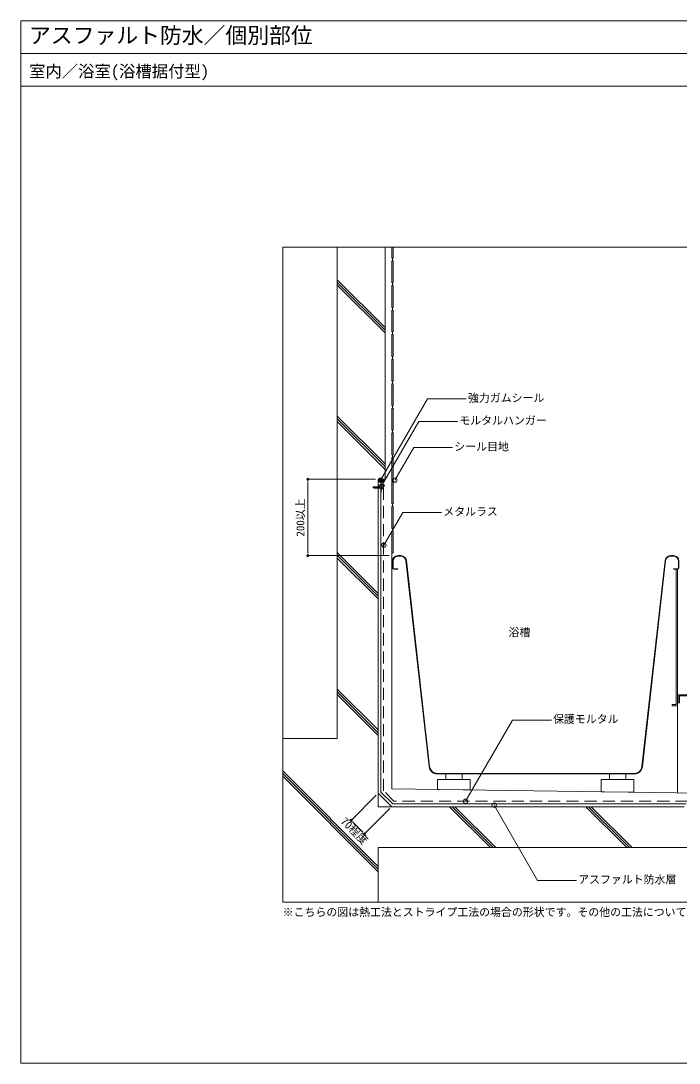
# Model space of a CAD drawing. Units: millimetres, scale not verified. Extents: x -2760 to 2760, y -1910 to 1910.
# Drawn here: x -2760 to -347, y -1910 to 1910 of the extents above; entities that cross this region are included whole.
import ezdxf
from ezdxf.enums import TextEntityAlignment as Align

# ---------------------------------------------------------------- set-up
doc = ezdxf.new("R2010")
doc.units = ezdxf.units.MM
doc.header["$LTSCALE"] = 7
doc.linetypes.add('USER1', pattern=[9.525, 6.35, -3.175])
for name, color, linetype, lineweight in [('0-0_0', 7, 'Continuous', 9), ('0-1_HATCH', 9, 'Continuous', 18), ('0-3_KUTAI', 3, 'Continuous', 18), ('0-4_BOUSUI', 1, 'Continuous', 18), ('0-5_MOJI', 7, 'Continuous', 18), ('0-6_sunpo', 7, 'Continuous', 18), ('0-7_KANAMONO_SCREW', 4, 'Continuous', 18), ('0-8_KANAMONO', 4, 'Continuous', 18), ('0-A_SIAGE', 4, 'Continuous', 18), ('0-B_ZATU', 6, 'Continuous', 18), ('0-C_WAKU', 7, 'Continuous', 18)]:
    doc.layers.add(name, color=color, linetype=linetype, lineweight=lineweight)
doc.styles.add('ＭＳ ゴシック', font='')
doc.styles.get('ＭＳ ゴシック').set_extended_font_data('MS Gothic')

# ---------------------------------------------------------------- blocks, each defined once
blk = doc.blocks.new('_DOT')
at = {"layer": '0-0_0'}
for p, q in [((-0.5, 0), (-1, 0)), ((0.25, 0), (-0.25, 0))]:
    blk.add_line(p, q, dxfattribs=at)
blk.add_circle((0, 0), 0.25, dxfattribs=at)

msp = doc.modelspace()

# ---------------------------------------------------------------- linework, layer by layer
at = {"layer": '0-0_0', "lineweight": 18}
msp.add_line((-2759.789, 1790.146), (2760.211, 1790.146), dxfattribs=at)
msp.add_lwpolyline([(-1799.789, -1319.854), (1800.211, -1319.854), (1800.211, 1080.146), (-1799.789, 1080.146)], close=True, dxfattribs=at)
at = {"layer": '0-1_HATCH'}
for p, q in [((-1424.789, 786.333), (-1599.789, 961.333)), ((-1424.789, 776.333), (-1599.789, 951.333)), ((-1424.789, 766.333), (-1599.789, 941.333)), ((-1424.789, 286.333), (-1599.789, 461.333)), ((-1424.789, 276.333), (-1599.789, 451.333)), ((-1424.789, 266.333), (-1599.789, 441.333)), ((-1449.789, 227.546), (-1447.19, 230.146)), ((-1449.789, 223.056), (-1442.7, 230.146)), ((-1438.509, 220.146), (-1448.509, 230.146)), ((-1448.21, 220.146), (-1438.21, 230.146)), ((-1434.019, 220.146), (-1444.019, 230.146)), ((-1443.72, 220.146), (-1433.72, 230.146)), ((-1429.961, 220.578), (-1439.529, 230.146)), ((-1439.23, 220.146), (-1430.066, 229.31)), ((-1430.759, 225.866), (-1435.039, 230.146)), ((-1429.972, 229.569), (-1430.549, 230.146)), ((-1399.789, 228.155), (-1397.799, 230.146)), ((-1395.48, 226.508), (-1399.118, 230.146)), ((-1442.999, 220.146), (-1449.789, 226.936)), ((-1447.49, 220.146), (-1449.789, 222.446)), ((-1434.74, 220.146), (-1430.747, 224.138)), ((-1430.249, 220.146), (-1429.922, 220.474)), ((-1399.789, 223.665), (-1395.262, 228.193)), ((-1395.191, 221.728), (-1399.789, 226.327)), ((-1398.098, 220.146), (-1399.789, 221.837)), ((-1398.819, 220.146), (-1395.456, 223.508)), ((-1449.789, -188.667), (-1599.789, -38.667)), ((-1449.789, -198.667), (-1599.789, -48.667)), ((-1449.789, -208.667), (-1599.789, -58.667)), ((-1449.789, -688.667), (-1599.789, -538.667)), ((-1449.789, -698.667), (-1599.789, -548.667)), ((-1449.789, -708.667), (-1599.789, -558.667)), ((-1449.789, -1188.667), (-1799.789, -838.667)), ((-1449.789, -1198.667), (-1799.789, -848.667)), ((-1449.789, -1208.667), (-1799.789, -858.667)), ((-1038.602, -1119.854), (-1188.602, -969.854)), ((-1028.602, -1119.854), (-1178.602, -969.854)), ((-1018.602, -1119.854), (-1168.602, -969.854)), ((-538.602, -1119.854), (-688.602, -969.854)), ((-528.602, -1119.854), (-678.602, -969.854)), ((-518.602, -1119.854), (-668.602, -969.854))]:
    msp.add_line(p, q, dxfattribs=at)
at = {"layer": '0-3_KUTAI'}
for p, q in [((-1449.789, -969.854), (-1449.789, 230.146)), ((-1399.789, -39.854), (-1399.789, -904.828)), ((-272.789, -919.854), (-1399.789, -904.828)), ((-1400.292, -969.854), (-1449.789, -920.357)), ((-1449.789, -969.854), (-328.789, -969.854))]:
    msp.add_line(p, q, dxfattribs=at)
for points in [[(-1799.789, -719.854), (-1599.789, -719.854), (-1599.789, 1080.146)], [(-1449.789, 230.146), (-1424.789, 230.146), (-1424.789, 1080.146)], [(-1449.789, -1319.854), (-1449.789, -1119.854), (-242.289, -1119.854)]]:
    msp.add_lwpolyline(points, dxfattribs=at)
for points in [[(-1232.289, -907.061), (-1112.289, -908.661), (-1112.289, -869.854), (-1232.289, -869.854)], [(-1202.289, -869.854), (-1142.289, -869.854), (-1142.289, -849.854), (-1202.289, -849.854)], [(-512.289, -916.661), (-632.289, -915.061), (-632.289, -869.854), (-512.289, -869.854)], [(-542.289, -869.854), (-602.289, -869.854), (-602.289, -849.854), (-542.289, -849.854)]]:
    msp.add_lwpolyline(points, close=True, dxfattribs=at)
at = {"layer": '0-4_BOUSUI'}
for p, q in [((-1399.789, 220.146), (-1399.789, 230.146)), ((-1439.789, 220.146), (-1449.789, 220.146))]:
    msp.add_line(p, q, dxfattribs=at)
msp.add_lwpolyline([(-1439.789, 180.146), (-1439.789, -916.215), (-1396.15, -959.854), (-320.789, -959.854)], dxfattribs=at)
for centre, radius, start, end in [((-1417.992, 225.087), 12.79, 156.70411, 202.72761), ((-1378.388, 225.146), 17.147, 163.04622, 196.95378)]:
    msp.add_arc(centre, radius, start, end, dxfattribs=at)
at = {"layer": '0-5_MOJI'}
for points in [[(-1126.784, 524.675), (-1269.53, 524.675), (-1441.598, 226.644)], [(-1158.29, 442.107), (-1301.036, 442.107), (-1438.691, 203.682)], [(-1176.813, 346.247), (-1319.559, 346.247), (-1388.387, 227.034)], [(-1217.287, 107.951), (-1360.033, 107.951), (-1428.86, -11.261)], [(-814.838, -652.229), (-957.584, -652.229), (-1129.653, -950.26)], [(-722.699, -1240.178), (-865.445, -1240.178), (-1024.736, -964.279)]]:
    msp.add_lwpolyline(points, dxfattribs=at)
for centre in [(-1441.598, 226.644), (-1388.387, 227.034), (-1438.691, 203.682), (-1428.86, -11.261), (-1129.653, -950.26), (-1024.736, -964.279)]:
    msp.add_circle(centre, 8, dxfattribs=at)
at = {"layer": '0-6_sunpo'}
for p, q in [((-1459.789, 230.146), (-1707.518, 230.146)), ((-1707.518, -33.854), (-1707.518, 214.146)), ((-1409.789, -49.854), (-1707.518, -49.854)), ((-1456.861, -927.428), (-1549.368, -1019.936)), ((-1407.363, -976.925), (-1499.871, -1069.433)), ((-1538.055, -1031.25), (-1511.185, -1058.12))]:
    msp.add_line(p, q, dxfattribs=at)
at = {"layer": '0-7_KANAMONO_SCREW'}
for p, q in [((-1465.812, 201.74), (-1468.732, 200.531)), ((-1465.812, 198.551), (-1468.732, 199.761)), ((-1466.41, 201.493), (-1465.812, 199.103)), ((-1451.645, 200.354), (-1465.812, 200.979)), ((-1451.645, 199.937), (-1465.812, 199.312)), ((-1465.812, 199.312), (-1465.812, 197.646)), ((-1465.812, 197.646), (-1464.663, 197.071)), ((-1465.022, 200.944), (-1464.628, 199.365)), ((-1454.559, 202.774), (-1464.663, 203.22)), ((-1454.559, 197.517), (-1464.663, 197.071)), ((-1463.758, 200.888), (-1463.391, 199.419)), ((-1462.495, 200.833), (-1462.155, 199.474)), ((-1461.231, 200.777), (-1460.918, 199.528)), ((-1459.967, 200.721), (-1459.682, 199.583)), ((-1458.703, 200.665), (-1458.446, 199.637)), ((-1457.439, 200.61), (-1457.209, 199.692)), ((-1456.175, 200.554), (-1455.973, 199.746)), ((-1454.911, 200.498), (-1454.737, 199.801)), ((-1454.568, 202.566), (-1454.559, 202.774)), ((-1451.655, 202.438), (-1454.568, 202.566)), ((-1451.655, 197.854), (-1454.568, 197.725)), ((-1454.568, 197.725), (-1454.559, 197.517)), ((-1454.36, 202.557), (-1454.351, 202.765)), ((-1454.36, 197.734), (-1454.351, 197.526)), ((-1451.854, 202.655), (-1454.351, 202.765)), ((-1451.854, 197.637), (-1454.351, 197.526)), ((-1453.647, 200.442), (-1453.5, 199.856)), ((-1452.383, 200.387), (-1452.264, 199.91)), ((-1451.863, 202.447), (-1451.854, 202.655)), ((-1451.863, 197.845), (-1451.854, 197.637)), ((-1451.655, 202.438), (-1451.645, 202.646)), ((-1451.655, 197.854), (-1451.645, 197.646)), ((-1439.823, 202.646), (-1451.645, 202.646)), ((-1451.645, 200.354), (-1451.645, 199.937)), ((-1439.823, 197.646), (-1451.645, 197.646)), ((-1449.979, 202.646), (-1449.979, 197.646)), ((-1447.479, 202.646), (-1447.479, 197.646)), ((-1438.989, 204.729), (-1438.989, 203.479)), ((-1438.989, 204.729), (-1437.323, 204.729)), ((-1438.989, 203.479), (-1438.989, 196.812)), ((-1438.989, 196.812), (-1438.989, 195.562)), ((-1437.323, 195.562), (-1438.989, 195.562)), ((-1437.323, 204.729), (-1437.323, 195.562)), ((-1436.906, 203.687), (-1437.323, 203.687)), ((-1437.323, 196.604), (-1436.906, 196.604)), ((-1436.906, 196.604), (-1436.906, 203.687)), ((-1436.906, 203.687), (-1436.698, 202.646)), ((-1436.698, 197.646), (-1436.906, 196.604)), ((-1436.698, 197.646), (-1436.698, 202.646))]:
    msp.add_line(p, q, dxfattribs=at)
msp.add_lwpolyline([(-1465.812, 200.979), (-1465.812, 202.646), (-1464.663, 203.22)], dxfattribs=at)
for centre, radius, start, end in [((-1468.573, 200.146), 0.417, 112.5, 247.5), ((-1439.823, 203.479), 0.833, 270, 0), ((-1439.823, 196.812), 0.833, 0, 90)]:
    msp.add_arc(centre, radius, start, end, dxfattribs=at)
at = {"layer": '0-8_KANAMONO'}
msp.add_lwpolyline([(-1429.789, 220.146), (-1429.789, 219.346), (-1438.989, 219.346), (-1438.989, 180.146), (-1439.789, 180.146), (-1439.789, 220.146)], close=True, dxfattribs=at)
msp.add_lwpolyline([(-1438.989, 192.901), (-1427.489, 206.607), (-1431.083, 210.202), (-1430.376, 210.909), (-1426.134, 206.667), (-1438.989, 191.346)], dxfattribs=at)
at = {"layer": '0-8_KANAMONO', "linetype": 'USER1'}
msp.add_lwpolyline([(-315.539, -949.854), (-1392.008, -949.854), (-1429.789, -912.073), (-1429.789, 215.146)], dxfattribs=at)
at = {"layer": '0-A_SIAGE'}
for p, q in [((-1397.289, 1030.146), (-1397.289, 1040.146)), ((-1397.289, 940.146), (-1397.289, 950.146)), ((-1397.289, 850.146), (-1397.289, 860.146)), ((-1397.289, 760.146), (-1397.289, 770.146)), ((-1397.289, 670.146), (-1397.289, 680.146)), ((-1397.289, 580.146), (-1397.289, 590.146)), ((-1397.289, 490.146), (-1397.289, 500.146)), ((-1397.289, 400.146), (-1397.289, 410.146)), ((-1397.289, 310.146), (-1397.289, 320.146)), ((-1397.289, 130.146), (-1397.289, 140.146)), ((-1397.289, 40.146), (-1397.289, 50.146))]:
    msp.add_line(p, q, dxfattribs=at)
msp.add_lwpolyline([(-1399.789, 1080.146), (-1399.789, 1040.146), (-1394.789, 1040.146), (-1394.789, 1080.146)], dxfattribs=at)
for points in [[(-1399.789, 950.146), (-1394.789, 950.146), (-1394.789, 1030.146), (-1399.789, 1030.146)], [(-1399.789, 860.146), (-1394.789, 860.146), (-1394.789, 940.146), (-1399.789, 940.146)], [(-1399.789, 770.146), (-1394.789, 770.146), (-1394.789, 850.146), (-1399.789, 850.146)], [(-1399.789, 680.146), (-1394.789, 680.146), (-1394.789, 760.146), (-1399.789, 760.146)], [(-1399.789, 590.146), (-1394.789, 590.146), (-1394.789, 670.146), (-1399.789, 670.146)], [(-1399.789, 500.146), (-1394.789, 500.146), (-1394.789, 580.146), (-1399.789, 580.146)], [(-1399.789, 410.146), (-1394.789, 410.146), (-1394.789, 490.146), (-1399.789, 490.146)], [(-1399.789, 320.146), (-1394.789, 320.146), (-1394.789, 400.146), (-1399.789, 400.146)], [(-1399.789, 230.146), (-1394.789, 230.146), (-1394.789, 310.146), (-1399.789, 310.146)], [(-1399.789, 140.146), (-1394.789, 140.146), (-1394.789, 220.146), (-1399.789, 220.146)], [(-1399.789, 50.146), (-1394.789, 50.146), (-1394.789, 130.146), (-1399.789, 130.146)], [(-1399.789, -39.854), (-1394.789, -39.854), (-1394.789, 40.146), (-1399.789, 40.146)], [(-49.789, -589.854), (-49.789, -561.854), (-51.789, -559.854), (-347.789, -559.854), (-349.789, -561.854), (-349.789, -589.854), (-345.789, -589.854), (-345.789, -563.854), (-53.789, -563.854), (-53.789, -589.854)]]:
    msp.add_lwpolyline(points, close=True, dxfattribs=at)
at = {"layer": '0-B_ZATU'}
for p, q in [((-1397.289, -94.854), (-1397.289, -69.854)), ((-1395.289, -69.854), (-1395.289, -94.854)), ((-1377.289, -49.854), (-1366.374, -49.854)), ((-1366.374, -51.854), (-1377.289, -51.854)), ((-1263.294, -823.216), (-1348.487, -67.837)), ((-1346.5, -67.613), (-1261.306, -822.992)), ((-483.273, -822.992), (-398.079, -67.613)), ((-396.092, -67.837), (-481.285, -823.216)), ((-378.205, -49.854), (-367.289, -49.854)), ((-367.289, -51.854), (-378.205, -51.854)), ((-349.289, -94.854), (-349.289, -69.854)), ((-347.289, -69.854), (-347.289, -94.854)), ((-1377.289, -99.854), (-1392.289, -99.854)), ((-352.289, -599.854), (-352.289, -918.794)), ((-1233.483, -847.854), (-511.096, -847.854)), ((-511.096, -849.854), (-1233.483, -849.854))]:
    msp.add_line(p, q, dxfattribs=at)
for points in [[(-1392.289, -97.854), (-1377.289, -97.854), (-1377.289, -99.854)], [(-352.289, -99.854), (-367.289, -99.854), (-367.289, -97.854), (-352.289, -97.854)]]:
    msp.add_lwpolyline(points, dxfattribs=at)
msp.add_lwpolyline([(-372.289, -594.854), (-357.289, -594.854), (-357.289, -99.854), (-352.289, -99.854), (-352.289, -599.854), (-372.289, -599.854)], close=True, dxfattribs=at)
for centre, radius, start, end in [((-1377.289, -69.854), 20, 90, 180), ((-1377.289, -69.854), 18, 90, 180), ((-1366.374, -69.854), 20, 6.43474, 90), ((-1366.374, -69.854), 18, 6.43474, 90), ((-378.205, -69.854), 20, 90, 173.56526), ((-378.205, -69.854), 18, 90, 173.56526), ((-367.289, -69.854), 20, 360, 90), ((-367.289, -69.854), 18, 0, 90), ((-1392.289, -94.854), 5, 180, 270), ((-1392.289, -94.854), 3, 180, 270), ((-352.289, -94.854), 5, 270, 360), ((-352.289, -94.854), 3, 270, 0), ((-1233.483, -819.854), 30, 186.43474, 270), ((-1233.483, -819.854), 28, 186.43474, 270), ((-511.096, -819.854), 28, 270, 353.56526), ((-511.096, -819.854), 30, 270, 353.56526)]:
    msp.add_arc(centre, radius, start, end, dxfattribs=at)
at = {"layer": '0-C_WAKU'}
for points in [[(-2759.789, -1909.854), (2760.211, -1909.854), (2760.211, 1910.146), (-2759.789, 1910.146)], [(2760.211, 1670.146), (-2759.789, 1670.146), (-2759.789, 1910.146), (2760.211, 1910.146)]]:
    msp.add_lwpolyline(points, close=True, dxfattribs=at)

# ---------------------------------------------------------------- block references
at = {"layer": '0-6_sunpo', "xscale": 16, "yscale": 16}
for p, rotation in [((-1707.518, 230.146), 90), ((-1707.518, -49.854), 270), ((-1549.368, -1019.936), 135), ((-1499.871, -1069.433), 315)]:
    msp.add_blockref('_DOT', p, dxfattribs=dict(at, rotation=rotation))

# ---------------------------------------------------------------- texts
at = {"layer": '0-5_MOJI', "style": 'ＭＳ ゴシック'}
for s, p in [('強力ガムシール', (-1120.784, 504.675)), ('モルタルハンガー', (-1152.29, 422.107)), ('シール目地', (-1170.813, 326.247)), ('メタルラス', (-1211.287, 87.951)), ('浴槽', (-971.928, -354.348)), ('保護モルタル', (-808.838, -672.229)), ('アスファルト防水層', (-716.699, -1260.178)), ('※こちらの図は熱工法とストライプ工法の場合の形状です。その他の工法については出入隅の形状等一部が異なります。', (-1799.789, -1379.854))]:
    msp.add_text(s, height=29.33, dxfattribs=at).set_placement(p, align=Align.BOTTOM_LEFT)
at = {"layer": '0-6_sunpo', "style": 'ＭＳ ゴシック'}
for s, rotation, p in [('200以上', 90, (-1711.549, 20.146)), ('70程度', 315, (-1595.913, -1032.513))]:
    msp.add_text(s, height=29.33, rotation=rotation, dxfattribs=at).set_placement(p, align=Align.BOTTOM_LEFT)
at = {"layer": '0-C_WAKU', "style": 'ＭＳ ゴシック'}
for s, height, p in [('アスファルト防水／個別部位', 58.65, (-2729.789, 1810.146)), ('室内／浴室(浴槽据付型)', 43.99, (-2729.789, 1690.146))]:
    msp.add_text(s, height=height, dxfattribs=at).set_placement(p, align=Align.BOTTOM_LEFT)

doc.saveas('drawing.dxf')
